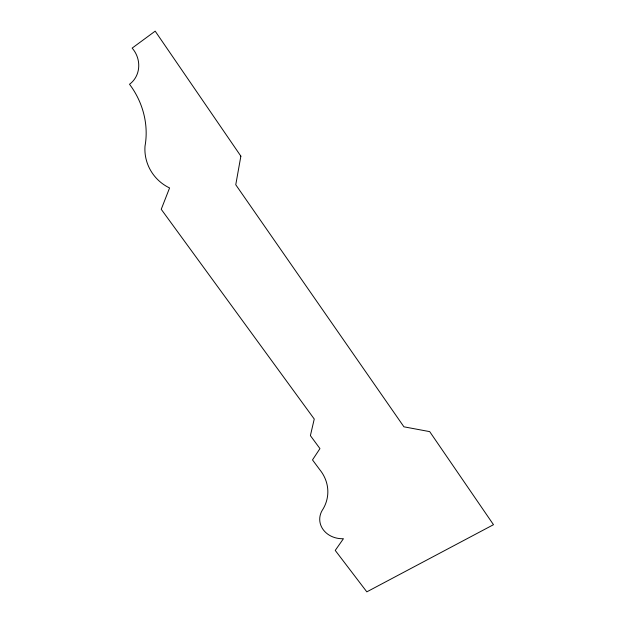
<?xml version="1.0" encoding="UTF-8"?>
<svg xmlns="http://www.w3.org/2000/svg" width="623" height="623" viewBox="0 0 623 623"><rect width="100%" height="100%" fill="white"/><g stroke="black" fill="none" stroke-linecap="round" stroke-linejoin="round"><path stroke-width="0.93" d="M240.867 156.155L235.759 184.758L403.93 426.817L429.699 431.63L493.486 524.691L366.822 591.85L335.236 550.413L343.429 538.716A22.88 19.617 -1.6 0 1 322.13 510.502A43.68 37.98 2.7 0 0 319.708 469.61L312.497 459.906L319.957 448.607L310.394 435.617L314.249 419.03L161.232 209.297L169.581 187.944A41.788 40.137 49.5 0 1 145.011 146.148A77.696 71.318 50.5 0 0 129.514 84.261A24.85 23.012 61 0 0 132.154 48.103L155.182 31.15L240.867 156.155"/></g></svg>
